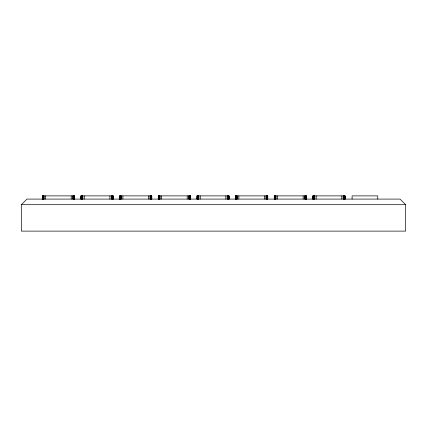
<?xml version="1.0" encoding="UTF-8"?>
<svg xmlns="http://www.w3.org/2000/svg" width="427" height="427" viewBox="0 0 427 427"><rect width="100%" height="100%" fill="white"/><g stroke="black" fill="none" stroke-linecap="round" stroke-linejoin="round"><path stroke-width="0.64" d="M21.35 204.693L26.954 199.089L400.046 199.089L405.65 204.693L405.65 231.114L21.35 231.114L21.35 204.693L405.65 204.693M42.316 195.886L74.501 195.886M377.756 199.089L377.756 195.886L352.104 195.886L352.104 199.089M345.075 199.089L345.075 195.886L312.89 195.886L312.89 199.089M345.011 195.886L345.011 199.089M344.936 195.886L344.931 199.089M344.824 195.886L344.824 199.089M344.685 195.886L344.685 199.089M344.525 195.886L344.525 199.089M344.338 195.886L344.338 199.089M344.135 195.886L344.135 199.089M343.911 195.886L343.911 199.089M343.676 195.886L343.676 199.089M343.191 195.886L343.191 199.089M341.792 195.886L341.792 199.089M316.172 195.886L316.172 199.089M314.779 195.886L314.779 199.089M314.293 195.886L314.293 199.089M314.058 195.886L314.058 199.089M313.834 195.886L313.834 199.089M313.631 195.886L313.631 199.089M313.445 195.886L313.445 199.089M313.285 195.886L313.285 199.089M313.146 195.886L313.146 199.089M313.034 195.886L313.034 199.089M312.959 195.886L312.959 199.089M306.421 199.089L306.421 195.886L274.235 195.886L274.305 199.089M306.282 195.886L306.282 199.089M306.17 195.886L306.17 199.089M306.031 195.886L306.031 199.089M305.871 195.886L305.871 199.089M305.684 195.886L305.684 199.089M305.481 195.886L305.481 199.089M305.257 195.886L305.257 199.089M305.022 195.886L305.022 199.089M304.536 195.886L304.536 199.089M303.143 195.886L303.143 199.089M277.523 195.886L277.523 199.089M276.125 195.886L276.125 199.089M275.639 195.886L275.639 199.089M275.404 195.886L275.404 199.089M275.18 195.886L275.18 199.089M274.977 195.886L274.977 199.089M274.791 195.886L274.791 199.089M274.63 195.886L274.63 199.089M274.492 195.886L274.492 199.089M274.38 195.886L274.38 199.089M267.766 199.089L267.772 195.886L235.581 195.886L235.587 199.089M267.708 195.886L267.702 199.089M267.628 195.886L267.628 199.089M267.515 195.886L267.515 199.089M267.377 195.886L267.377 199.089M267.217 195.886L267.217 199.089M267.03 195.886L267.03 199.089M266.827 195.886L266.827 199.089M266.603 195.886L266.603 199.089M266.368 195.886L266.368 199.089M265.882 195.886L265.882 199.089M264.489 195.886L264.489 199.089M238.869 195.886L238.869 199.089M237.471 195.886L237.471 199.089M236.985 195.886L236.985 199.089M236.75 195.886L236.75 199.089M236.526 195.886L236.526 199.089M236.323 195.886L236.323 199.089M236.136 195.886L236.136 199.089M235.976 195.886L235.976 199.089M235.837 195.886L235.837 199.089M235.731 195.886L235.731 199.089M235.651 195.886L235.651 199.089M229.118 199.089L229.118 195.886L196.932 195.886L196.932 199.089M228.973 195.886L228.973 199.089M228.861 195.886L228.861 199.089M228.728 195.886L228.728 199.089M228.562 195.886L228.562 199.089M228.376 195.886L228.376 199.089M228.173 195.886L228.173 199.089M227.949 195.886L227.949 199.089M227.714 195.886L227.714 199.089M227.228 195.886L227.228 199.089M225.835 195.886L225.835 199.089M200.215 195.886L200.215 199.089M198.817 195.886L198.817 199.089M198.331 195.886L198.331 199.089M198.096 195.886L198.096 199.089M197.877 195.886L197.877 199.089M197.669 195.886L197.669 199.089M197.482 195.886L197.482 199.089M197.322 195.886L197.322 199.089M197.183 195.886L197.183 199.089M197.077 195.886L197.077 199.089M190.463 199.089L190.463 195.886L158.278 195.886L158.278 199.089M190.399 195.886L190.399 199.089M190.319 195.886L190.319 199.089M190.207 195.886L190.207 199.089M190.074 195.886L190.074 199.089M189.908 195.886L189.908 199.089M189.721 195.886L189.721 199.089M189.519 195.886L189.519 199.089M189.294 195.886L189.294 199.089M189.06 195.886L189.06 199.089M188.574 195.886L188.574 199.089M187.181 195.886L187.181 199.089M161.561 195.886L161.561 199.089M160.168 195.886L160.168 199.089M159.677 195.886L159.677 199.089M159.442 195.886L159.442 199.089M159.223 195.886L159.223 199.089M159.015 195.886L159.015 199.089M158.828 195.886L158.828 199.089M158.668 195.886L158.668 199.089M158.529 195.886L158.529 199.089M158.422 195.886L158.422 199.089M158.342 195.886L158.342 199.089M151.809 199.089L151.809 195.886L119.624 195.886L119.624 199.089M151.665 195.886L151.665 199.089M151.553 195.886L151.553 199.089M151.42 195.886L151.42 199.089M151.254 195.886L151.254 199.089M151.067 195.886L151.067 199.089M150.864 195.886L150.864 199.089M150.64 195.886L150.64 199.089M150.411 195.886L150.411 199.089M149.92 195.886L149.92 199.089M148.527 195.886L148.527 199.089M122.907 195.886L122.907 199.089M121.514 195.886L121.514 199.089M121.022 195.886L121.022 199.089M120.788 195.886L120.788 199.089M120.569 195.886L120.569 199.089M120.361 195.886L120.361 199.089M120.174 195.886L120.174 199.089M120.014 195.886L120.014 199.089M119.875 195.886L119.875 199.089M119.768 195.886L119.768 199.089M113.155 199.089L113.155 195.886L80.97 195.886L80.97 199.089M113.091 195.886L113.091 199.089M113.011 195.886L113.011 199.089M112.899 195.886L112.899 199.089M112.765 195.886L112.765 199.089M112.6 195.886L112.6 199.089M112.413 195.886L112.413 199.089M112.21 195.886L112.21 199.089M111.986 195.886L111.986 199.089M111.757 195.886L111.757 199.089M111.266 195.886L111.266 199.089M109.872 195.886L109.872 199.089M84.252 195.886L84.252 199.089M82.859 195.886L82.859 199.089M82.368 195.886L82.368 199.089M82.133 195.886L82.133 199.089M81.915 195.886L81.915 199.089M81.706 195.886L81.706 199.089M81.52 195.886L81.52 199.089M81.36 195.886L81.36 199.089M81.221 195.886L81.221 199.089M81.114 195.886L81.114 199.089M81.034 195.886L81.034 199.089M74.437 195.886L74.501 199.089M74.357 195.886L74.357 199.089M74.25 195.886L74.245 199.089M74.111 195.886L74.111 199.089M73.946 195.886L73.946 199.089M73.764 195.886L73.764 199.089M73.556 195.886L73.556 199.089M73.337 195.886L73.337 199.089M73.102 195.886L73.102 199.089M72.611 195.886L72.611 199.089M71.218 195.886L71.218 199.089M45.598 195.886L45.598 199.089M44.205 195.886L44.205 199.089M43.714 195.886L43.714 199.089M43.479 195.886L43.479 199.089M43.26 195.886L43.26 199.089M43.052 195.886L43.052 199.089M42.871 195.886L42.871 199.089M42.705 195.886L42.705 199.089M42.567 195.886L42.567 199.089M42.46 195.886L42.46 199.089M42.38 195.886L42.38 199.089"/></g></svg>
